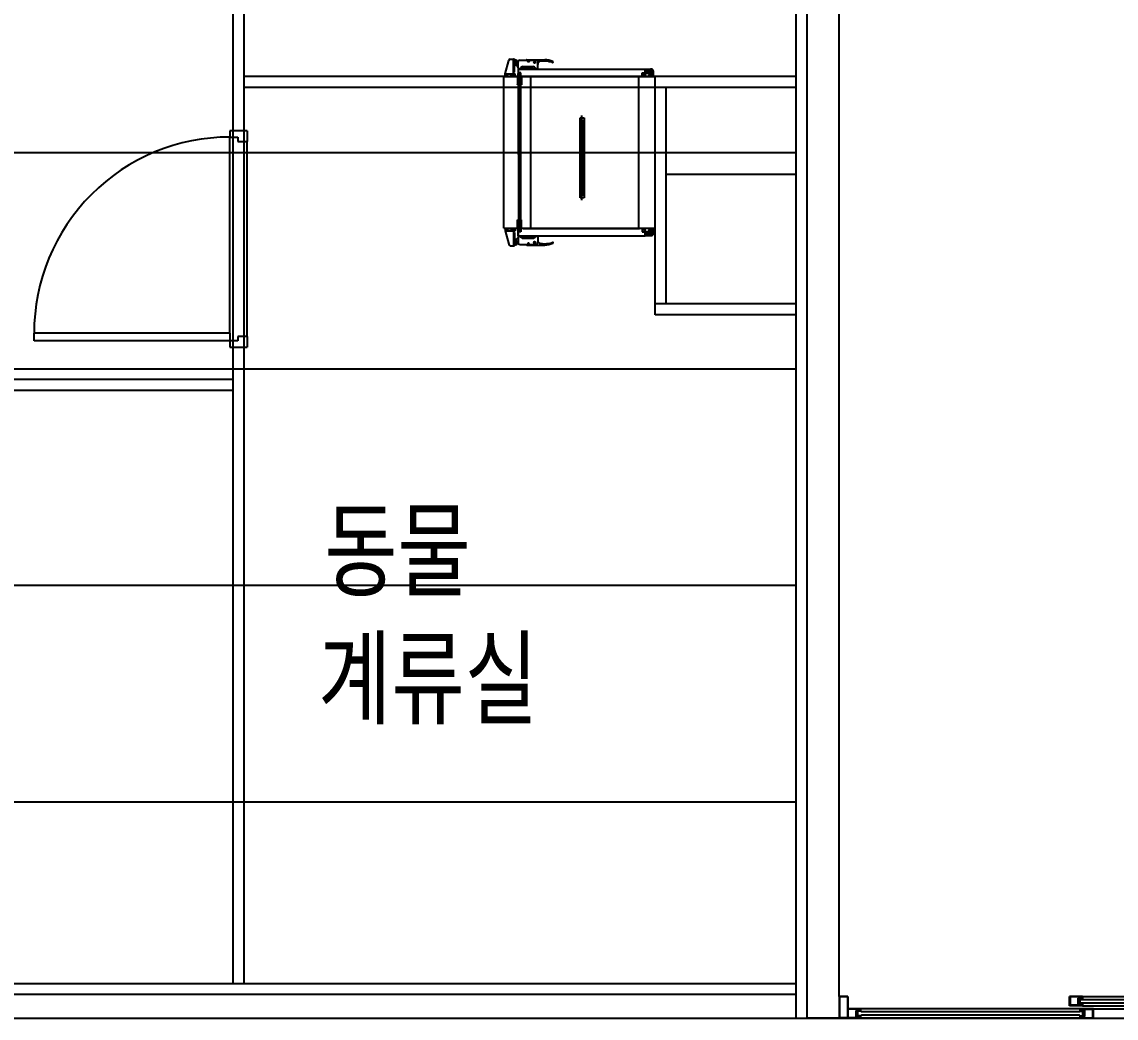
# Model space of a CAD drawing. Header units: millimetres. Extents: x 605428 to 684586, y -474155 to -416366.
# Drawn here: x 657756 to 662813, y -447408 to -442806 of the extents above; entities that cross this region are included whole.
import ezdxf

# ---------------------------------------------------------------- set-up
doc = ezdxf.new("R2010")
doc.units = ezdxf.units.MM
doc.header["$LTSCALE"] = 500
for name, color, linetype in [('TXT', 7, 'Continuous'), ('동물실', 9, 'Continuous'), ('방화석고', 9, 'Continuous'), ('천정', 5, 'Continuous'), ('크린판넬', 4, 'Continuous')]:
    doc.layers.add(name, color=color, linetype=linetype)
doc.styles.add('GHD', font='simple.shx', dxfattribs={"bigfont": 'whgtxt.shx'})

msp = doc.modelspace()

# ---------------------------------------------------------------- linework, layer by layer
at = {"layer": '동물실', "color": 9, "linetype": 'Continuous'}
msp.add_line((661532.7, -447308.5), (661532.7, -438758.5), dxfattribs=at)
at = {"layer": '동물실', "color": 9}
for p, q in [((659989.4, -443045.9), (660005.7, -442984.2)), ((660012.6, -442977.3), (660028.1, -442977.3)), ((660028.1, -443046.2), (660028.1, -442977.3)), ((660028.1, -442992.4), (660028.1, -442978.2)), ((660029, -442977.4), (660030.6, -442977.4)), ((660031.1, -442977.4), (660042.2, -442984.8)), ((660058.3, -442983), (660130.9, -442983)), ((660089.4, -442980.1), (660172.3, -442980.1)), ((660093.2, -442987.7), (660100.7, -442987.7)), ((660097, -442983.9), (660097, -442991.4)), ((660125.3, -442986.7), (660125.3, -442998.1)), ((660189.2, -442987.8), (660204.2, -442990.8)), ((660204.2, -442990.8), (660209.4, -442991.5)), ((660210.4, -442990.4), (660210.3, -442989.9)), ((660028.1, -443037.7), (660032.8, -443037.7)), ((660029, -442993.3), (660039.4, -442993.3)), ((660032.8, -443037.7), (660032.8, -442993.3)), ((660037.5, -442995.9), (660037.5, -442999.7)), ((660048.8, -442995.9), (660037.5, -442995.9)), ((660048.8, -443020.7), (660048.8, -442992.4)), ((660048.8, -443010.1), (660048.8, -443010.1)), ((660048.8, -443020.7), (660140.4, -443020.7)), ((660048.8, -443023.5), (660635.6, -443023.5)), ((660048.8, -443023.5), (660048.8, -443056.6)), ((660061.9, -443041.7), (660048.8, -443041.7)), ((660061.9, -443056.5), (660061.9, -443041.7)), ((660071.5, -443012.2), (660117.7, -443012.2)), ((660077.2, -443014.1), (660075.3, -443012.2)), ((660077.2, -443014.1), (660080.9, -443014.1)), ((660077.2, -443020.7), (660077.2, -443014.1)), ((660079, -443023.1), (660079, -443010.1)), ((660080.9, -443014.1), (660082.8, -443012.2)), ((660080.9, -443020.7), (660080.9, -443014.1)), ((660111.1, -443014.1), (660109.2, -443012.2)), ((660111.1, -443014.1), (660114.9, -443014.1)), ((660111.1, -443020.7), (660111.1, -443014.1)), ((660113, -443023.1), (660113, -443010.1)), ((660114.9, -443014.1), (660116.8, -443012.2)), ((660114.9, -443020.7), (660114.9, -443014.1)), ((660119.6, -442992.4), (660130.9, -442992.4)), ((660140.4, -443020.7), (660140.4, -442992.4)), ((660622.5, -443056.5), (660622.5, -443041.7)), ((660622.5, -443041.7), (660635.6, -443041.7)), ((660635.6, -443023.5), (660635.6, -443056.6)), ((660636.6, -443040), (660636.6, -443026.8)), ((660644.2, -443031.1), (660636.6, -443031.1)), ((660651.8, -443033.4), (660636.6, -443033.4)), ((660644.2, -443035.8), (660636.6, -443035.8)), ((660639.5, -443024), (660664.9, -443024)), ((660644.2, -443045.7), (660644.2, -443021.6)), ((660644.2, -443031.1), (660646.1, -443028.7)), ((660644.2, -443035.8), (660644.2, -443031.1)), ((660644.2, -443035.8), (660646.1, -443038.2)), ((660646.1, -443038.2), (660646.1, -443028.7)), ((660650.8, -443028.7), (660646.1, -443028.7)), ((660650.8, -443038.2), (660646.1, -443038.2)), ((660650.8, -443040), (660650.8, -443026.8)), ((660650.8, -443027.8), (660650.8, -443038.2)), ((660650.8, -443039.1), (660650.8, -443028.7)), ((660663.1, -443033.4), (660654.6, -443033.4)), ((660655.5, -443033.4), (660655.5, -443042.8)), ((660664, -443033.4), (660665.9, -443033.4)), ((660664.9, -443031.5), (660664.9, -443023.1)), ((660664.9, -443032.5), (660664.9, -443034.4)), ((660664.9, -443035.3), (660664.9, -443043.8)), ((660666.8, -443033.4), (660675.3, -443033.4)), ((660674.4, -443050.4), (660674.4, -443033.4)), ((659982.8, -443058.5), (660682.8, -443058.5)), ((659982.8, -443758.5), (659982.8, -443058.5)), ((659989.4, -443046.2), (660035.6, -443046.2)), ((659989.4, -443057.4), (659989.4, -443046.3)), ((659989.4, -443057.4), (660035.6, -443057.4)), ((659996.9, -443049), (659994.1, -443046.2)), ((659996.9, -443049), (660000.7, -443049)), ((659996.9, -443057.4), (659996.9, -443049)), ((659998.8, -443060.8), (659998.8, -443043.2)), ((660000.7, -443049), (660003.5, -443046.2)), ((660000.7, -443057.4), (660000.7, -443049)), ((660016.7, -443057.4), (660016.7, -443046.2)), ((660024.3, -443049.1), (660021.5, -443046.3)), ((660024.3, -443049.1), (660028.1, -443049.1)), ((660024.3, -443057.4), (660024.3, -443049.1)), ((660026.2, -443060.4), (660026.2, -443043.2)), ((660028.1, -443049.1), (660030.9, -443046.3)), ((660028.1, -443057.4), (660028.1, -443049.1)), ((660035.6, -443057.4), (660035.6, -443046.2)), ((660046.4, -443096.2), (660065.3, -443058.5)), ((660046.4, -443058.5), (660065.3, -443096.2)), ((660046.4, -443058.5), (660046.4, -443096.2)), ((660050, -443056.6), (660048.8, -443056.6)), ((660050, -443057.9), (660050, -443043.3)), ((660050, -443043.3), (660060.6, -443043.3)), ((660060.6, -443057.9), (660050, -443057.9)), ((660050.5, -443050.6), (660050.2, -443050.5)), ((660050.5, -443050.6), (660050.2, -443050.9)), ((660050.7, -443054.4), (660050.5, -443055)), ((660051.2, -443054.7), (660050.5, -443055)), ((660051.2, -443054.7), (660050.7, -443054.4)), ((660050.7, -443058.5), (660069.6, -443058.5)), ((660050.7, -443058.5), (660069.6, -443058.5)), ((660051.8, -443057.7), (660051.2, -443057.6)), ((660051.2, -443057.6), (660051.3, -443057.9)), ((660051.8, -443057.7), (660051.6, -443057.9)), ((660053, -443047.6), (660052.8, -443048.1)), ((660053.5, -443047.9), (660052.8, -443048.1)), ((660053.5, -443047.9), (660053, -443047.6)), ((660053.3, -443043.3), (660053.2, -443043.4)), ((660053.2, -443043.3), (660053.2, -443043.4)), ((660054.3, -443053.3), (660054.4, -443054.2)), ((660055.2, -443053.4), (660054.3, -443053.3)), ((660055.2, -443053.4), (660054.4, -443054.2)), ((660056, -443044), (660055.4, -443044)), ((660055.4, -443044), (660055.5, -443044.6)), ((660056, -443044), (660055.5, -443044.6)), ((660055.8, -443098.5), (660055.8, -443054.9)), ((660057.3, -443051.1), (660056.7, -443051.1)), ((660056.7, -443051.1), (660056.8, -443051.7)), ((660057.3, -443051.1), (660056.8, -443051.7)), ((660058.7, -443051.4), (660058.5, -443051.9)), ((660059.1, -443051.7), (660058.5, -443051.9)), ((660059.1, -443051.7), (660058.7, -443051.4)), ((660060.6, -443043.3), (660060.6, -443057.9)), ((660060.8, -443045), (660060.8, -443045.1)), ((660060.8, -443045.1), (660060.8, -443045.1)), ((660065.3, -443058.5), (660065.3, -443096.2)), ((660072.4, -443056.6), (660609.8, -443056.6)), ((660107.8, -443758.5), (660107.8, -443058.5)), ((660607.8, -443758.5), (660607.8, -443058.5)), ((660623.8, -443043.3), (660623.8, -443057.9)), ((660634.4, -443043.3), (660623.8, -443043.3)), ((660623.8, -443045), (660623.9, -443045.1)), ((660623.8, -443045.1), (660623.9, -443045.1)), ((660623.8, -443057.9), (660634.4, -443057.9)), ((660625.5, -443051.7), (660626, -443051.4)), ((660625.5, -443051.7), (660626.2, -443051.9)), ((660626, -443051.4), (660626.2, -443051.9)), ((660627.4, -443051.1), (660627.8, -443051.7)), ((660627.4, -443051.1), (660627.9, -443051.1)), ((660627.9, -443051.1), (660627.8, -443051.7)), ((660628.7, -443044), (660629.1, -443044.6)), ((660628.7, -443044), (660629.2, -443044)), ((660629.2, -443044), (660629.1, -443044.6)), ((660629.5, -443053.4), (660630.3, -443053.3)), ((660629.5, -443053.4), (660630.2, -443054.2)), ((660630.3, -443053.3), (660630.2, -443054.2)), ((660631.1, -443047.9), (660631.6, -443047.6)), ((660631.1, -443047.9), (660631.8, -443048.1)), ((660631.3, -443043.3), (660631.4, -443043.4)), ((660631.5, -443043.3), (660631.4, -443043.4)), ((660631.6, -443047.6), (660631.8, -443048.1)), ((660632.8, -443057.7), (660633.4, -443057.6)), ((660632.8, -443057.7), (660633, -443057.9)), ((660633.4, -443057.6), (660633.3, -443057.9)), ((660633.4, -443054.7), (660633.9, -443054.4)), ((660633.4, -443054.7), (660634.1, -443055)), ((660633.9, -443054.4), (660634.1, -443055)), ((660634.1, -443050.6), (660634.4, -443050.5)), ((660634.1, -443050.6), (660634.4, -443050.9)), ((660634.4, -443057.9), (660634.4, -443043.3)), ((660634.4, -443056.6), (660635.6, -443056.6)), ((660639.5, -443042.9), (660664.9, -443042.9)), ((660655.5, -443042.8), (660655.5, -443050.4)), ((660655.5, -443054.2), (660655.5, -443050.4)), ((660658.3, -443047.6), (660671.5, -443047.6)), ((660658.3, -443057), (660671.5, -443057)), ((660660.2, -443047.6), (660660.2, -443052.3)), ((660660.2, -443052.3), (660669.7, -443052.3)), ((660662.6, -443054.2), (660660.2, -443052.3)), ((660662.6, -443054.2), (660667.3, -443054.2)), ((660662.6, -443054.2), (660662.6, -443057)), ((660664.9, -443046.6), (660664.9, -443058.2)), ((660667.3, -443054.2), (660669.7, -443052.3)), ((660667.3, -443054.2), (660667.3, -443057)), ((660669.7, -443047.6), (660669.7, -443052.3)), ((660674.4, -443054.2), (660674.4, -443050.4)), ((660682.8, -443758.5), (660682.8, -443058.5)), ((660046.4, -443096.2), (660065.3, -443096.2)), ((660051, -443096.2), (660051, -443720.7)), ((660051, -443418.7), (660051, -443096.2)), ((660060.6, -443096.2), (660060.6, -443720.7)), ((660060.6, -443418.7), (660060.6, -443096.2)), ((660344.4, -443628.9), (660344.4, -443238)), ((660335.2, -443618.3), (660335.2, -443248.6)), ((660335.2, -443248.6), (660353.7, -443248.6)), ((660335.2, -443261.5), (660353.7, -443261.5)), ((660338.4, -443602.2), (660338.4, -443264.7)), ((660338.4, -443264.7), (660350.5, -443264.7)), ((660350.5, -443264.7), (660350.5, -443602.2)), ((660353.7, -443248.6), (660353.7, -443618.3)), ((660732.8, -443508.5), (661332.8, -443508.5)), ((660732.8, -443508.5), (661332.8, -443508.5)), ((661332.8, -443508.5), (661332.8, -444108.5)), ((661332.8, -443508.5), (661332.8, -444108.5)), ((660353.7, -443605.4), (660335.2, -443605.4)), ((660353.7, -443618.3), (660335.2, -443618.3)), ((660350.5, -443602.2), (660338.4, -443602.2)), ((660046.4, -443758.5), (660046.4, -443720.7)), ((660046.4, -443720.7), (660065.3, -443758.5)), ((660046.4, -443758.5), (660065.3, -443720.7)), ((660046.4, -443720.7), (660065.3, -443720.7)), ((660055.8, -443718.4), (660055.8, -443762)), ((660065.3, -443758.5), (660065.3, -443720.7)), ((659982.8, -443758.5), (660682.8, -443758.5)), ((659989.4, -443759.5), (660035.6, -443759.5)), ((659989.4, -443759.5), (659989.4, -443770.6)), ((659989.4, -443770.7), (660035.6, -443770.7)), ((659989.4, -443771), (660005.7, -443832.7)), ((659996.9, -443767.9), (659994.1, -443770.7)), ((659996.9, -443759.5), (659996.9, -443767.9)), ((659996.9, -443767.9), (660000.7, -443767.9)), ((659998.8, -443756.1), (659998.8, -443773.7)), ((660000.7, -443759.5), (660000.7, -443767.9)), ((660000.7, -443767.9), (660003.5, -443770.7)), ((660016.7, -443759.5), (660016.7, -443770.7)), ((660024.3, -443767.8), (660021.5, -443770.6)), ((660024.3, -443759.5), (660024.3, -443767.8)), ((660024.3, -443767.8), (660028.1, -443767.8)), ((660026.2, -443756.5), (660026.2, -443773.7)), ((660028.1, -443759.5), (660028.1, -443767.8)), ((660028.1, -443767.8), (660030.9, -443770.6)), ((660028.1, -443770.7), (660028.1, -443839.6)), ((660028.1, -443779.2), (660032.8, -443779.2)), ((660032.8, -443779.2), (660032.8, -443823.6)), ((660035.6, -443759.5), (660035.6, -443770.7)), ((660048.8, -443793.4), (660048.8, -443760.3)), ((660050, -443760.3), (660048.8, -443760.3)), ((660048.8, -443761.3), (660048.8, -443793.4)), ((660061.9, -443775.2), (660048.8, -443775.2)), ((660048.8, -443793.4), (660635.6, -443793.4)), ((660048.8, -443796.2), (660140.4, -443796.2)), ((660048.8, -443796.2), (660048.8, -443824.5)), ((660049.9, -443766.1), (660049.6, -443765.8)), ((660049.9, -443766.1), (660049.6, -443766.2)), ((660050.6, -443762), (660049.9, -443761.7)), ((660050.1, -443762.3), (660049.9, -443761.7)), ((660060.6, -443759), (660050, -443759)), ((660050, -443759), (660050, -443773.6)), ((660050, -443773.6), (660060.6, -443773.6)), ((660050.6, -443762), (660050.1, -443762.3)), ((660050.6, -443759.1), (660050.7, -443758.8)), ((660051.2, -443759), (660050.6, -443759.1)), ((660050.7, -443758.5), (660069.6, -443758.5)), ((660051.2, -443759), (660051, -443758.8)), ((660052.9, -443768.8), (660052.2, -443768.6)), ((660052.4, -443769.1), (660052.2, -443768.6)), ((660052.9, -443768.8), (660052.4, -443769.1)), ((660052.7, -443773.4), (660052.6, -443773.3)), ((660052.6, -443773.4), (660052.6, -443773.3)), ((660053.7, -443763.4), (660053.8, -443762.5)), ((660054.6, -443763.3), (660053.7, -443763.4)), ((660054.6, -443763.3), (660053.8, -443762.5)), ((660054.8, -443772.7), (660054.9, -443772.1)), ((660055.3, -443772.6), (660054.8, -443772.7)), ((660055.3, -443772.6), (660054.9, -443772.1)), ((660056.1, -443765.6), (660056.2, -443765)), ((660056.7, -443765.5), (660056.1, -443765.6)), ((660056.7, -443765.5), (660056.2, -443765)), ((660058.5, -443765), (660057.9, -443764.8)), ((660058, -443765.3), (660057.9, -443764.8)), ((660058.5, -443765), (660058, -443765.3)), ((660060.2, -443771.6), (660060.1, -443771.6)), ((660060.2, -443771.7), (660060.1, -443771.6)), ((660060.6, -443773.6), (660060.6, -443759)), ((660061.9, -443760.4), (660061.9, -443775.2)), ((660072.4, -443760.3), (660609.8, -443760.3)), ((660077.2, -443796.2), (660077.2, -443802.8)), ((660079, -443793.8), (660079, -443806.8)), ((660080.9, -443796.2), (660080.9, -443802.8)), ((660111.1, -443796.2), (660111.1, -443802.8)), ((660113, -443793.8), (660113, -443806.8)), ((660114.9, -443796.2), (660114.9, -443802.8)), ((660140.4, -443796.2), (660140.4, -443824.5)), ((660622.5, -443760.4), (660622.5, -443775.2)), ((660622.5, -443775.2), (660635.6, -443775.2)), ((660623.8, -443759), (660634.4, -443759)), ((660623.8, -443773.6), (660623.8, -443759)), ((660623.8, -443771.9), (660623.9, -443771.9)), ((660623.8, -443772), (660623.9, -443771.9)), ((660634.4, -443773.6), (660623.8, -443773.6)), ((660625.5, -443765.3), (660626.2, -443765.1)), ((660625.5, -443765.3), (660626, -443765.6)), ((660626, -443765.6), (660626.2, -443765.1)), ((660627.4, -443765.8), (660627.8, -443765.3)), ((660627.4, -443765.8), (660627.9, -443765.9)), ((660627.9, -443765.9), (660627.8, -443765.3)), ((660628.7, -443772.9), (660629.1, -443772.4)), ((660628.7, -443772.9), (660629.2, -443773)), ((660629.2, -443773), (660629.1, -443772.4)), ((660629.5, -443763.6), (660630.2, -443762.8)), ((660629.5, -443763.6), (660630.3, -443763.7)), ((660630.3, -443763.7), (660630.2, -443762.8)), ((660631.1, -443769.1), (660631.8, -443768.9)), ((660631.1, -443769.1), (660631.6, -443769.4)), ((660631.3, -443773.7), (660631.4, -443773.6)), ((660631.5, -443773.7), (660631.4, -443773.6)), ((660631.6, -443769.4), (660631.8, -443768.9)), ((660632.8, -443759.3), (660633, -443759.1)), ((660632.8, -443759.3), (660633.4, -443759.4)), ((660633.4, -443759.4), (660633.3, -443759.1)), ((660633.4, -443762.3), (660634.1, -443762)), ((660633.4, -443762.3), (660633.9, -443762.6)), ((660633.9, -443762.6), (660634.1, -443762)), ((660634.1, -443766.4), (660634.4, -443766.1)), ((660634.1, -443766.4), (660634.4, -443766.5)), ((660634.4, -443759), (660634.4, -443773.6)), ((660634.4, -443760.3), (660635.6, -443760.3)), ((660635.6, -443793.4), (660635.6, -443760.3)), ((660636.6, -443776.9), (660636.6, -443790.1)), ((660644.2, -443781.1), (660636.6, -443781.1)), ((660651.8, -443783.5), (660636.6, -443783.5)), ((660644.2, -443785.8), (660636.6, -443785.8)), ((660639.5, -443774), (660664.9, -443774)), ((660639.5, -443792.9), (660664.9, -443792.9)), ((660644.2, -443771.2), (660644.2, -443795.3)), ((660644.2, -443781.1), (660646.1, -443778.8)), ((660644.2, -443781.1), (660644.2, -443785.8)), ((660644.2, -443785.8), (660646.1, -443788.2)), ((660646.1, -443778.8), (660646.1, -443788.2)), ((660650.8, -443778.8), (660646.1, -443778.8)), ((660650.8, -443788.2), (660646.1, -443788.2)), ((660650.8, -443776.9), (660650.8, -443790.1)), ((660650.8, -443777.8), (660650.8, -443788.2)), ((660650.8, -443789.1), (660650.8, -443778.8)), ((660663.1, -443783.5), (660654.6, -443783.5)), ((660655.5, -443762.7), (660655.5, -443766.5)), ((660655.5, -443774.1), (660655.5, -443766.5)), ((660655.5, -443783.5), (660655.5, -443774.1)), ((660658.3, -443759.9), (660671.5, -443759.9)), ((660658.3, -443769.3), (660671.5, -443769.3)), ((660662.6, -443762.7), (660660.2, -443764.6)), ((660660.2, -443764.6), (660669.7, -443764.6)), ((660660.2, -443769.3), (660660.2, -443764.6)), ((660662.6, -443762.7), (660662.6, -443759.9)), ((660662.6, -443762.7), (660667.3, -443762.7)), ((660664, -443783.5), (660665.9, -443783.5)), ((660664.9, -443770.3), (660664.9, -443758.7)), ((660664.9, -443781.6), (660664.9, -443773.1)), ((660664.9, -443784.4), (660664.9, -443782.5)), ((660664.9, -443785.4), (660664.9, -443793.9)), ((660666.8, -443783.5), (660675.3, -443783.5)), ((660667.3, -443762.7), (660667.3, -443759.9)), ((660667.3, -443762.7), (660669.7, -443764.6)), ((660669.7, -443769.3), (660669.7, -443764.6)), ((660674.4, -443762.7), (660674.4, -443766.5)), ((660674.4, -443766.5), (660674.4, -443783.5)), ((660012.6, -443839.6), (660028.1, -443839.6)), ((660028.1, -443824.5), (660028.1, -443838.7)), ((660029, -443823.6), (660039.4, -443823.6)), ((660029, -443839.5), (660030.6, -443839.5)), ((660031.1, -443839.5), (660042.2, -443832.2)), ((660037.5, -443821), (660037.5, -443817.2)), ((660048.8, -443821), (660037.5, -443821)), ((660048.8, -443806.9), (660048.8, -443806.9)), ((660058.3, -443834), (660130.9, -443834)), ((660071.5, -443804.7), (660117.7, -443804.7)), ((660077.2, -443802.8), (660075.3, -443804.7)), ((660077.2, -443802.8), (660080.9, -443802.8)), ((660080.9, -443802.8), (660082.8, -443804.7)), ((660089.4, -443836.8), (660172.3, -443836.8)), ((660093.2, -443829.2), (660100.7, -443829.2)), ((660097, -443833), (660097, -443825.5)), ((660111.1, -443802.8), (660109.2, -443804.7)), ((660111.1, -443802.8), (660114.9, -443802.8)), ((660114.9, -443802.8), (660116.8, -443804.7)), ((660119.6, -443824.5), (660130.9, -443824.5)), ((660125.3, -443830.2), (660125.3, -443818.9)), ((660189.2, -443829.1), (660204.2, -443826.1)), ((660204.2, -443826.1), (660209.4, -443825.4)), ((660210.4, -443826.6), (660210.3, -443827)), ((661382.8, -447308.5), (661382.8, -447408.5)), ((661572.7, -447308.5), (661532.7, -447308.5)), ((661532.7, -447308.5), (661532.7, -447408.5)), ((661570.7, -447310.3), (661534.7, -447310.3)), ((661534.7, -447310.3), (661534.7, -447406.5)), ((661570.7, -447310.3), (661570.7, -447406.5)), ((661572.7, -447308.5), (661572.7, -447408.5)), ((662657.7, -447308.5), (662597.7, -447308.5)), ((662597.7, -447351.2), (662597.7, -447308.5)), ((662597.7, -447308.5), (662597.7, -447351.2)), ((662597.7, -447351.2), (662597.7, -447308.5)), ((662655.7, -447310.5), (662599.7, -447310.5)), ((662599.7, -447310.5), (662599.7, -447349.2)), ((662655.7, -447316.5), (662635.7, -447316.5)), ((662635.7, -447316.5), (662635.7, -447343.2)), ((662637.7, -447318.5), (662637.7, -447341.2)), ((662657.7, -447318.5), (662637.7, -447318.5)), ((662637.7, -447341.2), (662644.3, -447318.5)), ((662644.3, -447318.5), (662644.3, -447341.2)), ((662644.3, -447321.8), (663746, -447321.8)), ((662644.3, -447337.8), (663746, -447337.8)), ((662655.7, -447310.5), (662655.7, -447316.5)), ((662657.7, -447308.5), (662657.7, -447318.5)), ((662657.7, -447308.5), (663732.7, -447308.5)), ((661632.7, -447365.8), (661572.7, -447365.8)), ((661630.7, -447367.8), (661574.7, -447367.8)), ((661630.7, -447373.8), (661610.7, -447373.8)), ((661610.7, -447400.5), (661610.7, -447373.8)), ((661632.7, -447375.8), (661612.7, -447375.8)), ((661612.7, -447398.5), (661612.7, -447375.8)), ((661612.7, -447375.8), (661619.4, -447398.5)), ((661619.4, -447398.5), (661619.4, -447375.8)), ((661630.7, -447373.8), (661630.7, -447367.8)), ((662707.7, -447365.8), (661632.7, -447365.8)), ((661632.7, -447375.8), (661632.7, -447365.8)), ((662643.6, -447379.2), (661635.3, -447379.2)), ((662657.7, -447351.2), (662597.7, -447351.2)), ((662655.7, -447349.2), (662599.7, -447349.2)), ((662655.7, -447343.2), (662635.7, -447343.2)), ((662657.7, -447341.2), (662637.7, -447341.2)), ((662646.2, -447365.8), (662706.2, -447365.8)), ((662646.2, -447375.8), (662646.2, -447365.8)), ((662646.2, -447375.8), (662666.2, -447375.8)), ((662648.2, -447367.8), (662704.2, -447367.8)), ((662648.2, -447373.8), (662648.2, -447367.8)), ((662648.2, -447373.8), (662668.2, -447373.8)), ((662655.7, -447343.2), (662655.7, -447349.2)), ((662657.7, -447341.2), (662657.7, -447351.2)), ((662657.7, -447351.2), (663732.7, -447351.2)), ((662659.5, -447398.5), (662659.5, -447375.8)), ((662666.2, -447375.8), (662659.5, -447398.5)), ((662666.2, -447398.5), (662666.2, -447375.8)), ((662668.2, -447400.5), (662668.2, -447373.8)), ((662704.2, -447406.5), (662704.2, -447367.8)), ((662706.2, -447365.8), (662706.2, -447408.5)), ((662706.2, -447408.5), (662706.2, -447365.8)), ((662706.2, -447365.8), (662706.2, -447408.5)), ((662706.2, -447365.8), (663828.5, -447365.8)), ((661572.7, -447408.5), (661382.8, -447408.5)), ((661570.7, -447406.5), (661534.7, -447406.5)), ((661632.7, -447408.5), (661572.7, -447408.5)), ((661630.7, -447406.5), (661574.7, -447406.5)), ((661630.7, -447400.5), (661610.7, -447400.5)), ((661632.7, -447398.5), (661612.7, -447398.5)), ((661630.7, -447406.5), (661630.7, -447400.5)), ((661632.7, -447408.5), (661632.7, -447398.5)), ((662707.7, -447408.5), (661632.7, -447408.5)), ((662643.6, -447395.2), (661635.3, -447395.2)), ((662646.2, -447408.5), (662646.2, -447398.5)), ((662646.2, -447398.5), (662666.2, -447398.5)), ((662646.2, -447408.5), (662706.2, -447408.5)), ((662648.2, -447406.5), (662648.2, -447400.5)), ((662648.2, -447400.5), (662668.2, -447400.5)), ((662648.2, -447406.5), (662704.2, -447406.5)), ((662706.2, -447408.5), (663828.5, -447408.5))]:
    msp.add_line(p, q, dxfattribs=at)
for centre, radius in [((660039.4, -442988.6), 4.72), ((660097, -442987.7), 2.83), ((660125.3, -442992.4), 3.78), ((660664.9, -443033.4), 4.72), ((660664.9, -443783.5), 4.72), ((660039.4, -443828.3), 4.72), ((660097, -443829.2), 2.83), ((660125.3, -443824.5), 3.78)]:
    msp.add_circle(centre, radius, dxfattribs=at)
for centre, radius, start, end in [((660014.7, -442986.5), 9.44, 103.291, 165.1906), ((660029, -442978.4), 0.944, 90, 180), ((660030.6, -442978.4), 0.944, 56.5746, 90), ((660039.4, -442988.6), 6.13, 230.2849, 95.4886), ((660058.3, -442992.4), 9.44, 90, 180), ((660089.4, -442983), 2.83, 90, 180), ((660130.9, -442992.4), 9.44, 0, 90), ((660154, -443001.1), 13.6, 98.0288, 183.2112), ((660169.8, -443146), 159.4, 83.0055, 96.3938), ((660169.9, -443071.6), 91.5, 64.1354, 88.469), ((660215.6, -442989), 9.21, 194.6916, 212.6875), ((660208.2, -442991.6), 2.83, 284.9003, 43.7331), ((660209.5, -442990.5), 0.944, 266.0665, 11.6237), ((660209.4, -442990.1), 0.944, 11.6237, 64.4727), ((660029, -442992.4), 0.944, 180, 270), ((660048.8, -442999.7), 11.3, 180, 270), ((660071.5, -443025.4), 13.2, 90, 159.0752), ((660117.7, -443025.4), 13.2, 20.9248, 90), ((660208.6, -442993.4), 0.944, 212.6875, 284.9003), ((660639.5, -443026.8), 2.83, 90, 180), ((660639.5, -443040), 2.83, 180, 270), ((660648, -443026.8), 2.83, 0, 90), ((660648, -443040), 2.83, 270, 0), ((660664.9, -443033.4), 9.44, 90, 180), ((660664.9, -443033.4), 9.44, 0, 90), ((660664.9, -443033.4), 9.44, 270, 0), ((659990.3, -443046.3), 0.944, 165.1906, 180), ((660658.3, -443050.4), 2.83, 90, 180), ((660658.3, -443054.2), 2.83, 180, 270), ((660671.5, -443050.4), 2.83, 0, 90), ((660671.5, -443054.2), 2.83, 270, 0), ((659990.3, -443770.6), 0.944, 180, 194.8094), ((660071.5, -443791.5), 13.2, 200.9248, 270), ((660117.7, -443791.5), 13.2, 270, 339.0752), ((660639.5, -443776.9), 2.83, 90, 180), ((660639.5, -443790.1), 2.83, 180, 270), ((660648, -443776.9), 2.83, 0, 90), ((660648, -443790.1), 2.83, 270, 0), ((660658.3, -443762.7), 2.83, 90, 180), ((660658.3, -443766.5), 2.83, 180, 270), ((660664.9, -443783.5), 9.44, 180, 270), ((660664.9, -443783.5), 9.44, 0, 90), ((660664.9, -443783.5), 9.44, 270, 0), ((660671.5, -443762.7), 2.83, 0, 90), ((660671.5, -443766.5), 2.83, 270, 0), ((660014.7, -443830.4), 9.44, 194.8094, 256.709), ((660029, -443824.5), 0.944, 90, 180), ((660029, -443838.6), 0.944, 180, 270), ((660030.6, -443838.6), 0.944, 270, 303.4254), ((660039.4, -443828.3), 6.13, 264.5114, 129.7151), ((660048.8, -443817.2), 11.3, 90, 180), ((660058.3, -443824.5), 9.44, 180, 270), ((660089.4, -443834), 2.83, 180, 270), ((660130.9, -443824.5), 9.44, 270, 0), ((660154, -443815.9), 13.6, 176.7888, 261.9712), ((660169.8, -443670.9), 159.4, 263.6062, 276.9945), ((660169.9, -443745.3), 91.5, 271.531, 295.8646), ((660215.6, -443828), 9.21, 147.3125, 165.3084), ((660208.6, -443823.5), 0.944, 75.0997, 147.3125), ((660208.2, -443825.3), 2.83, 316.2669, 75.0997), ((660209.5, -443826.4), 0.944, 348.3763, 93.9335), ((660209.4, -443826.8), 0.944, 295.5273, 348.3763), ((662665.1, -447315.3), 8.12, 202.741, 232.8498), ((662665.1, -447344.3), 8.12, 127.1502, 157.259), ((661640.2, -447372.7), 8.12, 202.741, 232.8498), ((662638.7, -447372.7), 8.12, 307.1502, 337.259), ((661640.2, -447401.6), 8.12, 127.1502, 157.259), ((662638.7, -447401.6), 8.12, 22.741, 52.8498)]:
    msp.add_arc(centre, radius, start, end, dxfattribs=at)
at = {"layer": '방화석고', "color": 9, "linetype": 'Continuous'}
for p, q in [((654921, -447408.5), (663832.8, -447408.4)), ((656682.8, -447408.5), (663832.8, -447408.5))]:
    msp.add_line(p, q, dxfattribs=at)
at = {"layer": '천정', "linetype": 'Continuous'}
for p, q in [((653682.8, -443408.5), (661332.8, -443408.5)), ((651482.8, -444408.5), (661332.8, -444408.5)), ((651482.8, -445408.5), (661332.8, -445408.5)), ((651482.8, -446408.5), (661332.8, -446408.5))]:
    msp.add_line(p, q, dxfattribs=at)
at = {"layer": '크린판넬', "color": 9, "linetype": 'Continuous'}
for p, q in [((661382.8, -434958.5), (661382.8, -447408.5)), ((658732.8, -447248.5), (658732.8, -435168.5)), ((658782.8, -447248.5), (658782.8, -435168.5)), ((661332.8, -435558.5), (661332.8, -447408.5)), ((661332.8, -438583.5), (661332.8, -447408.5)), ((661332.8, -443058.5), (658782.8, -443058.5)), ((661332.8, -443108.5), (658782.8, -443108.5)), ((660682.8, -444158.5), (660682.8, -443108.5)), ((660732.8, -444108.5), (660732.8, -443108.5)), ((658717.8, -443308.5), (658717.8, -443337.8)), ((658797.8, -443308.5), (658717.8, -443308.5)), ((658717.8, -443337.8), (658753.6, -443337.8)), ((658717.8, -444243.8), (658717.8, -443337.8)), ((658782.8, -443308.5), (658732.8, -443308.5)), ((658753.6, -443337.8), (658753.6, -443358.3)), ((658753.6, -443337.8), (658753.6, -443358.3)), ((658797.8, -443308.5), (658797.8, -443358.3)), ((658753.6, -443358.3), (658797.8, -443358.3)), ((658797.8, -444258.6), (658797.8, -443358.3)), ((660732.8, -444108.5), (660732.8, -443508.5)), ((660732.8, -444108.5), (660732.8, -443508.5)), ((661282.8, -444108.5), (660682.8, -444108.5)), ((661332.8, -444108.5), (660732.8, -444108.5)), ((661332.8, -444108.5), (660732.8, -444108.5)), ((661332.8, -444158.5), (660682.8, -444158.5)), ((658717.8, -444243.8), (657812.5, -444243.8)), ((657812.5, -444279.1), (657812.5, -444243.8)), ((658717.8, -444243.8), (658717.8, -444279.1)), ((658717.8, -444279.1), (657812.5, -444279.1)), ((658717.8, -444279.1), (658717.8, -444308.5)), ((658753.6, -444279.1), (658717.8, -444279.1)), ((658753.6, -444258.6), (658753.6, -444279.1)), ((658797.8, -444258.6), (658753.6, -444258.6)), ((658797.8, -444258.6), (658797.8, -444308.5)), ((658717.8, -444308.5), (658797.8, -444308.5)), ((658732.8, -444308.5), (658782.8, -444308.5)), ((658732.8, -444308.5), (658782.8, -444308.5)), ((658732.8, -444458.5), (653682.8, -444458.5)), ((658732.8, -444508.5), (653632.8, -444508.5)), ((654921, -447248.5), (661332.8, -447248.5)), ((654921, -447298.5), (661332.8, -447298.5))]:
    msp.add_line(p, q, dxfattribs=at)
msp.add_arc((658717.2, -444242.5), 904.7, 89.9639, 180.0849, dxfattribs=at)

# ---------------------------------------------------------------- texts
at = {"layer": 'TXT', "color": 9, "style": 'GHD', "width": 0.8}
for s, p in [('동물', (659153.1, -445460.4)), ('계류실', (659125.6, -446052.5))]:
    msp.add_text(s, height=400, dxfattribs=at).set_placement(p)

doc.saveas('drawing.dxf')
